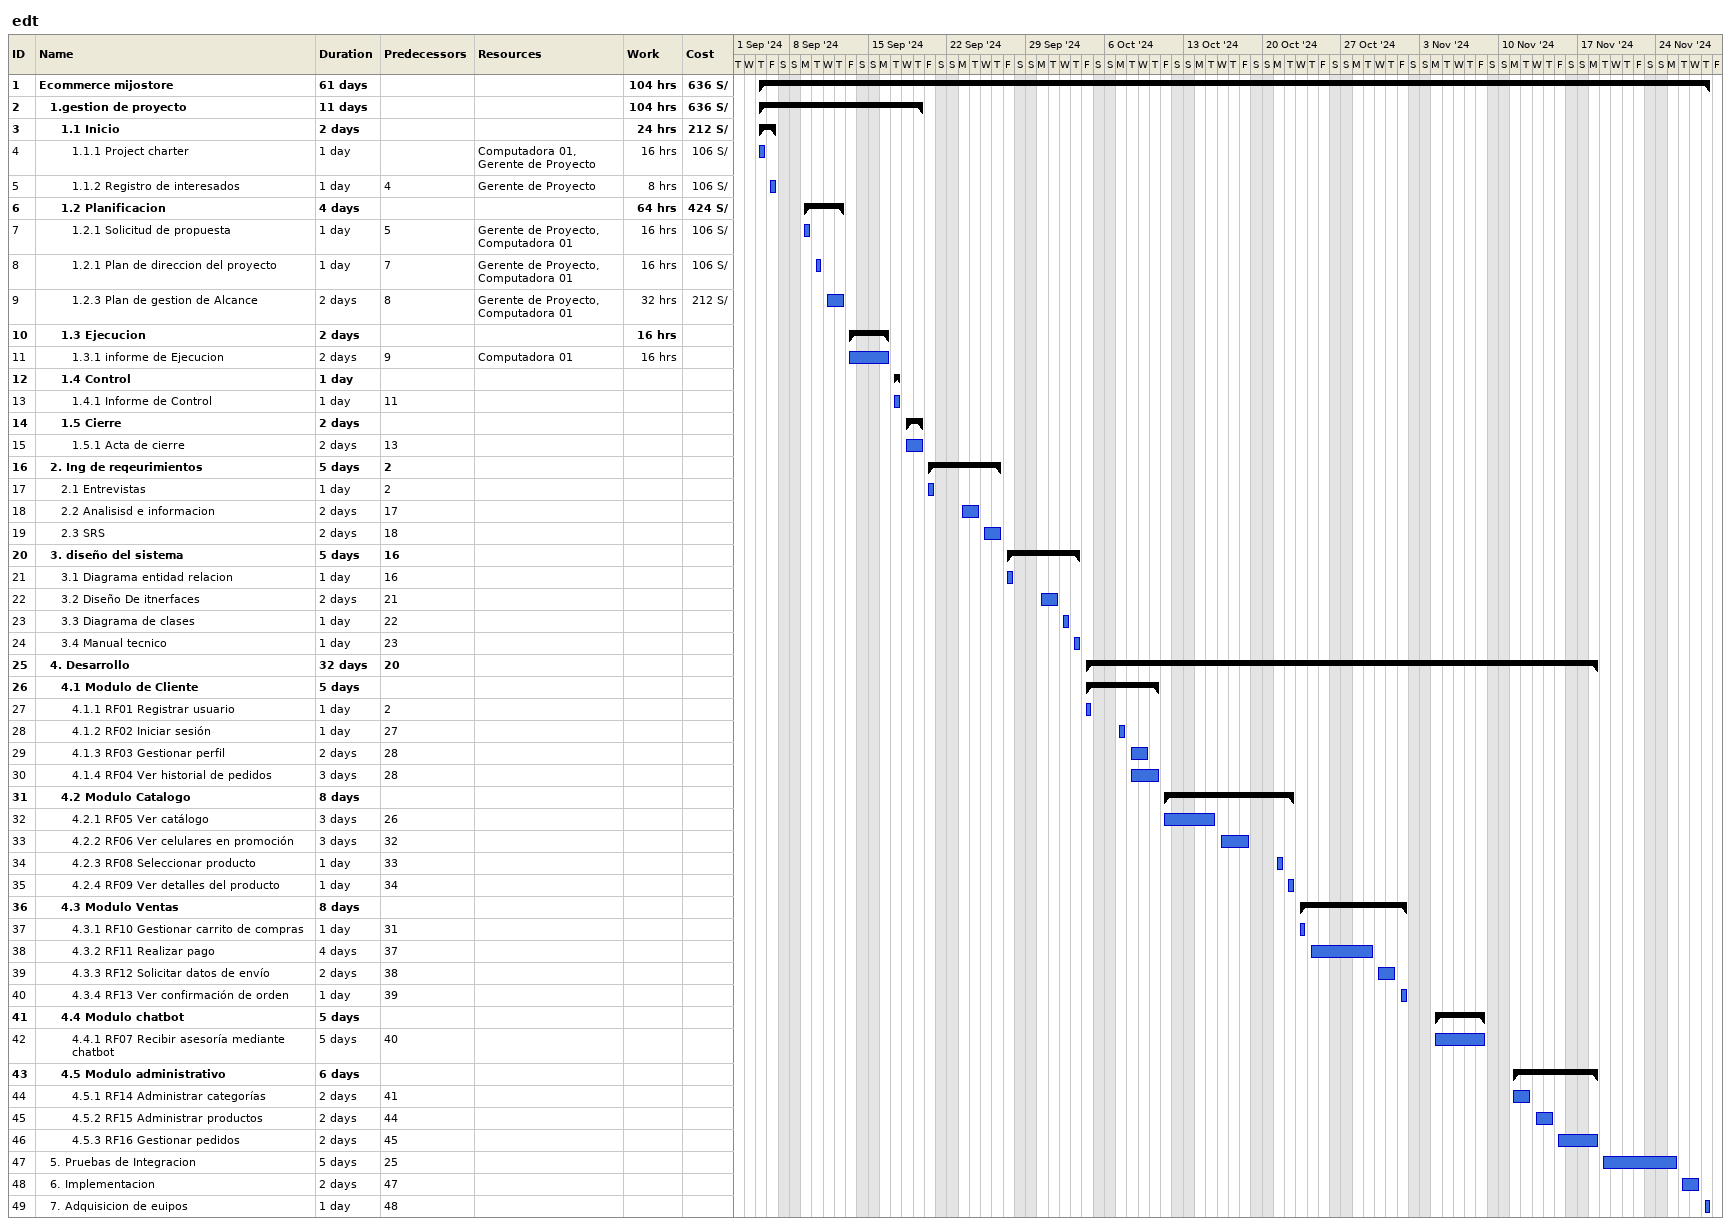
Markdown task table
edt

| ID | Level | Task | Duration | Start | Finish | Predecessors | Resources | Work (h) | Cost (S/) |
|---|---|---|---|---|---|---|---|---|---|
| 1 | 1 | **Ecommerce mijostore** | 61d | 2024-09-05 | 2024-11-28 |  |  | 104 | 636 |
| 2 | 2 | **1.gestion de proyecto** | 11d | 2024-09-05 | 2024-09-19 |  |  | 104 | 636 |
| 3 | 3 | **1.1 Inicio** | 2d | 2024-09-05 | 2024-09-06 |  |  | 24 | 212 |
| 4 | 4 | 1.1.1 Project charter | 1d | 2024-09-05 | 2024-09-05 |  | Computadora 01, Gerente de Proyecto | 16 | 106 |
| 5 | 4 | 1.1.2 Registro de interesados | 1d | 2024-09-06 | 2024-09-06 | 4 | Gerente de Proyecto | 8 | 106 |
| 6 | 3 | **1.2 Planificacion** | 4d | 2024-09-09 | 2024-09-12 |  |  | 64 | 424 |
| 7 | 4 | 1.2.1 Solicitud de propuesta | 1d | 2024-09-09 | 2024-09-09 | 5 | Gerente de Proyecto, Computadora 01 | 16 | 106 |
| 8 | 4 | 1.2.1 Plan de direccion del proyecto | 1d | 2024-09-10 | 2024-09-10 | 7 | Gerente de Proyecto, Computadora 01 | 16 | 106 |
| 9 | 4 | 1.2.3 Plan de gestion de Alcance | 2d | 2024-09-11 | 2024-09-12 | 8 | Gerente de Proyecto, Computadora 01 | 32 | 212 |
| 10 | 3 | **1.3 Ejecucion** | 2d | 2024-09-13 | 2024-09-16 |  |  | 16 |  |
| 11 | 4 | 1.3.1 informe de Ejecucion | 2d | 2024-09-13 | 2024-09-16 | 9 | Computadora 01 | 16 |  |
| 12 | 3 | **1.4 Control** | 1d | 2024-09-17 | 2024-09-17 |  |  |  |  |
| 13 | 4 | 1.4.1 Informe de Control | 1d | 2024-09-17 | 2024-09-17 | 11 |  |  |  |
| 14 | 3 | **1.5 Cierre** | 2d | 2024-09-18 | 2024-09-19 |  |  |  |  |
| 15 | 4 | 1.5.1 Acta de cierre | 2d | 2024-09-18 | 2024-09-19 | 13 |  |  |  |
| 16 | 2 | **2. Ing de reqeurimientos** | 5d | 2024-09-20 | 2024-09-26 | 2 |  |  |  |
| 17 | 3 | 2.1 Entrevistas | 1d | 2024-09-20 | 2024-09-20 | 2 |  |  |  |
| 18 | 3 | 2.2 Analisisd e informacion | 2d | 2024-09-23 | 2024-09-24 | 17 |  |  |  |
| 19 | 3 | 2.3 SRS | 2d | 2024-09-25 | 2024-09-26 | 18 |  |  |  |
| 20 | 2 | **3. diseño del sistema** | 5d | 2024-09-27 | 2024-10-03 | 16 |  |  |  |
| 21 | 3 | 3.1 Diagrama entidad relacion | 1d | 2024-09-27 | 2024-09-27 | 16 |  |  |  |
| 22 | 3 | 3.2 Diseño De itnerfaces | 2d | 2024-09-30 | 2024-10-01 | 21 |  |  |  |
| 23 | 3 | 3.3 Diagrama de clases | 1d | 2024-10-02 | 2024-10-02 | 22 |  |  |  |
| 24 | 3 | 3.4 Manual tecnico | 1d | 2024-10-03 | 2024-10-03 | 23 |  |  |  |
| 25 | 2 | **4. Desarrollo** | 32d | 2024-10-04 | 2024-11-18 | 20 |  |  |  |
| 26 | 3 | **4.1 Modulo de Cliente** | 5d | 2024-10-04 | 2024-10-10 |  |  |  |  |
| 27 | 4 | 4.1.1 RF01 Registrar usuario | 1d | 2024-10-04 | 2024-10-04 | 2 |  |  |  |
| 28 | 4 | 4.1.2 RF02 Iniciar sesión | 1d | 2024-10-07 | 2024-10-07 | 27 |  |  |  |
| 29 | 4 | 4.1.3 RF03 Gestionar perfil | 2d | 2024-10-08 | 2024-10-09 | 28 |  |  |  |
| 30 | 4 | 4.1.4 RF04 Ver historial de pedidos | 3d | 2024-10-08 | 2024-10-10 | 28 |  |  |  |
| 31 | 3 | **4.2 Modulo Catalogo** | 8d | 2024-10-11 | 2024-10-22 |  |  |  |  |
| 32 | 4 | 4.2.1 RF05 Ver catálogo | 3d | 2024-10-11 | 2024-10-15 | 26 |  |  |  |
| 33 | 4 | 4.2.2 RF06 Ver celulares en promoción | 3d | 2024-10-16 | 2024-10-18 | 32 |  |  |  |
| 34 | 4 | 4.2.3 RF08 Seleccionar producto | 1d | 2024-10-21 | 2024-10-21 | 33 |  |  |  |
| 35 | 4 | 4.2.4 RF09 Ver detalles del producto | 1d | 2024-10-22 | 2024-10-22 | 34 |  |  |  |
| 36 | 3 | **4.3 Modulo Ventas** | 8d | 2024-10-23 | 2024-11-01 |  |  |  |  |
| 37 | 4 | 4.3.1 RF10 Gestionar carrito de compras | 1d | 2024-10-23 | 2024-10-23 | 31 |  |  |  |
| 38 | 4 | 4.3.2 RF11 Realizar pago | 4d | 2024-10-24 | 2024-10-29 | 37 |  |  |  |
| 39 | 4 | 4.3.3 RF12 Solicitar datos de envío | 2d | 2024-10-30 | 2024-10-31 | 38 |  |  |  |
| 40 | 4 | 4.3.4 RF13 Ver confirmación de orden | 1d | 2024-11-01 | 2024-11-01 | 39 |  |  |  |
| 41 | 3 | **4.4 Modulo chatbot** | 5d | 2024-11-04 | 2024-11-08 |  |  |  |  |
| 42 | 4 | 4.4.1 RF07 Recibir asesoría mediante chatbot | 5d | 2024-11-04 | 2024-11-08 | 40 |  |  |  |
| 43 | 3 | **4.5 Modulo administrativo** | 6d | 2024-11-11 | 2024-11-18 |  |  |  |  |
| 44 | 4 | 4.5.1 RF14 Administrar categorías | 2d | 2024-11-11 | 2024-11-12 | 41 |  |  |  |
| 45 | 4 | 4.5.2 RF15 Administrar productos | 2d | 2024-11-13 | 2024-11-14 | 44 |  |  |  |
| 46 | 4 | 4.5.3 RF16 Gestionar pedidos | 2d | 2024-11-15 | 2024-11-18 | 45 |  |  |  |
| 47 | 2 | 5. Pruebas de Integracion | 5d | 2024-11-19 | 2024-11-25 | 25 |  |  |  |
| 48 | 2 | 6. Implementacion | 2d | 2024-11-26 | 2024-11-27 | 47 |  |  |  |
| 49 | 2 | 7. Adquisicion de euipos | 1d | 2024-11-28 | 2024-11-28 | 48 |  |  |  |
